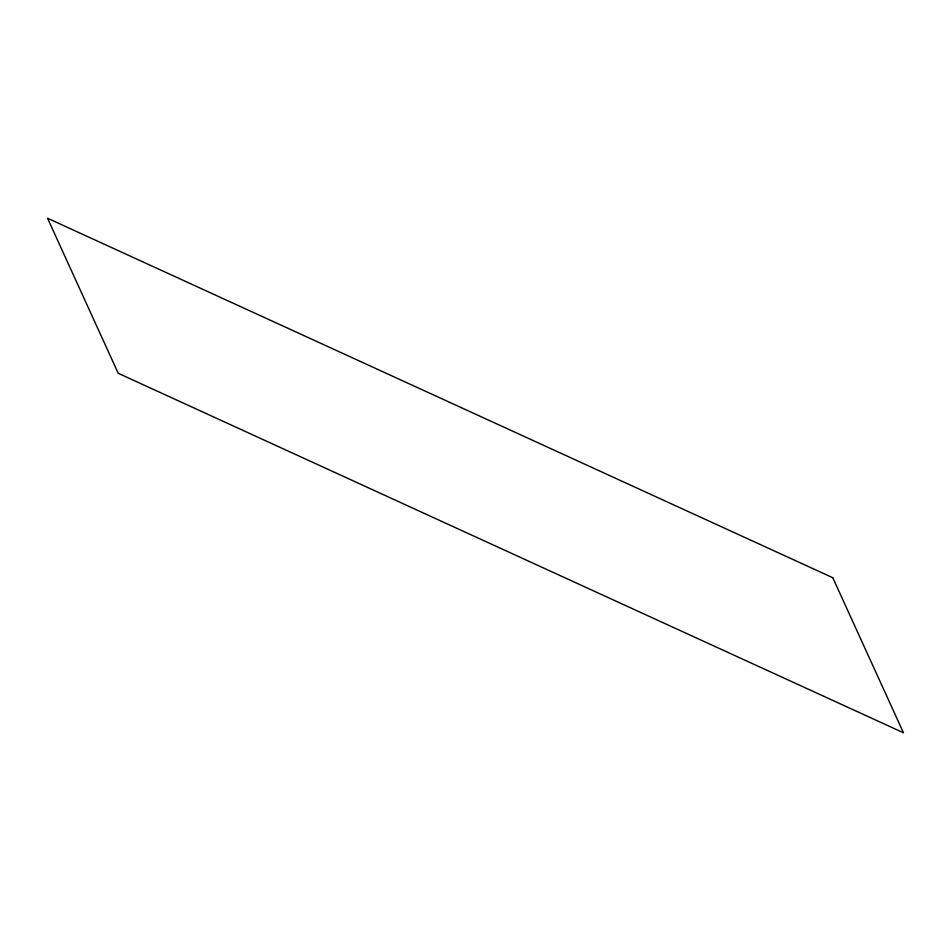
<?xml version="1.0" encoding="UTF-8"?>
<svg xmlns="http://www.w3.org/2000/svg" width="951" height="951" viewBox="0 0 951 951"><rect width="100%" height="100%" fill="white"/><g stroke="black" fill="none" stroke-linecap="round" stroke-linejoin="round"><path stroke-width="1.43" d="M832.791 577.721L47.55 218.243L118.209 373.279L903.45 732.757L832.791 577.721"/></g></svg>
